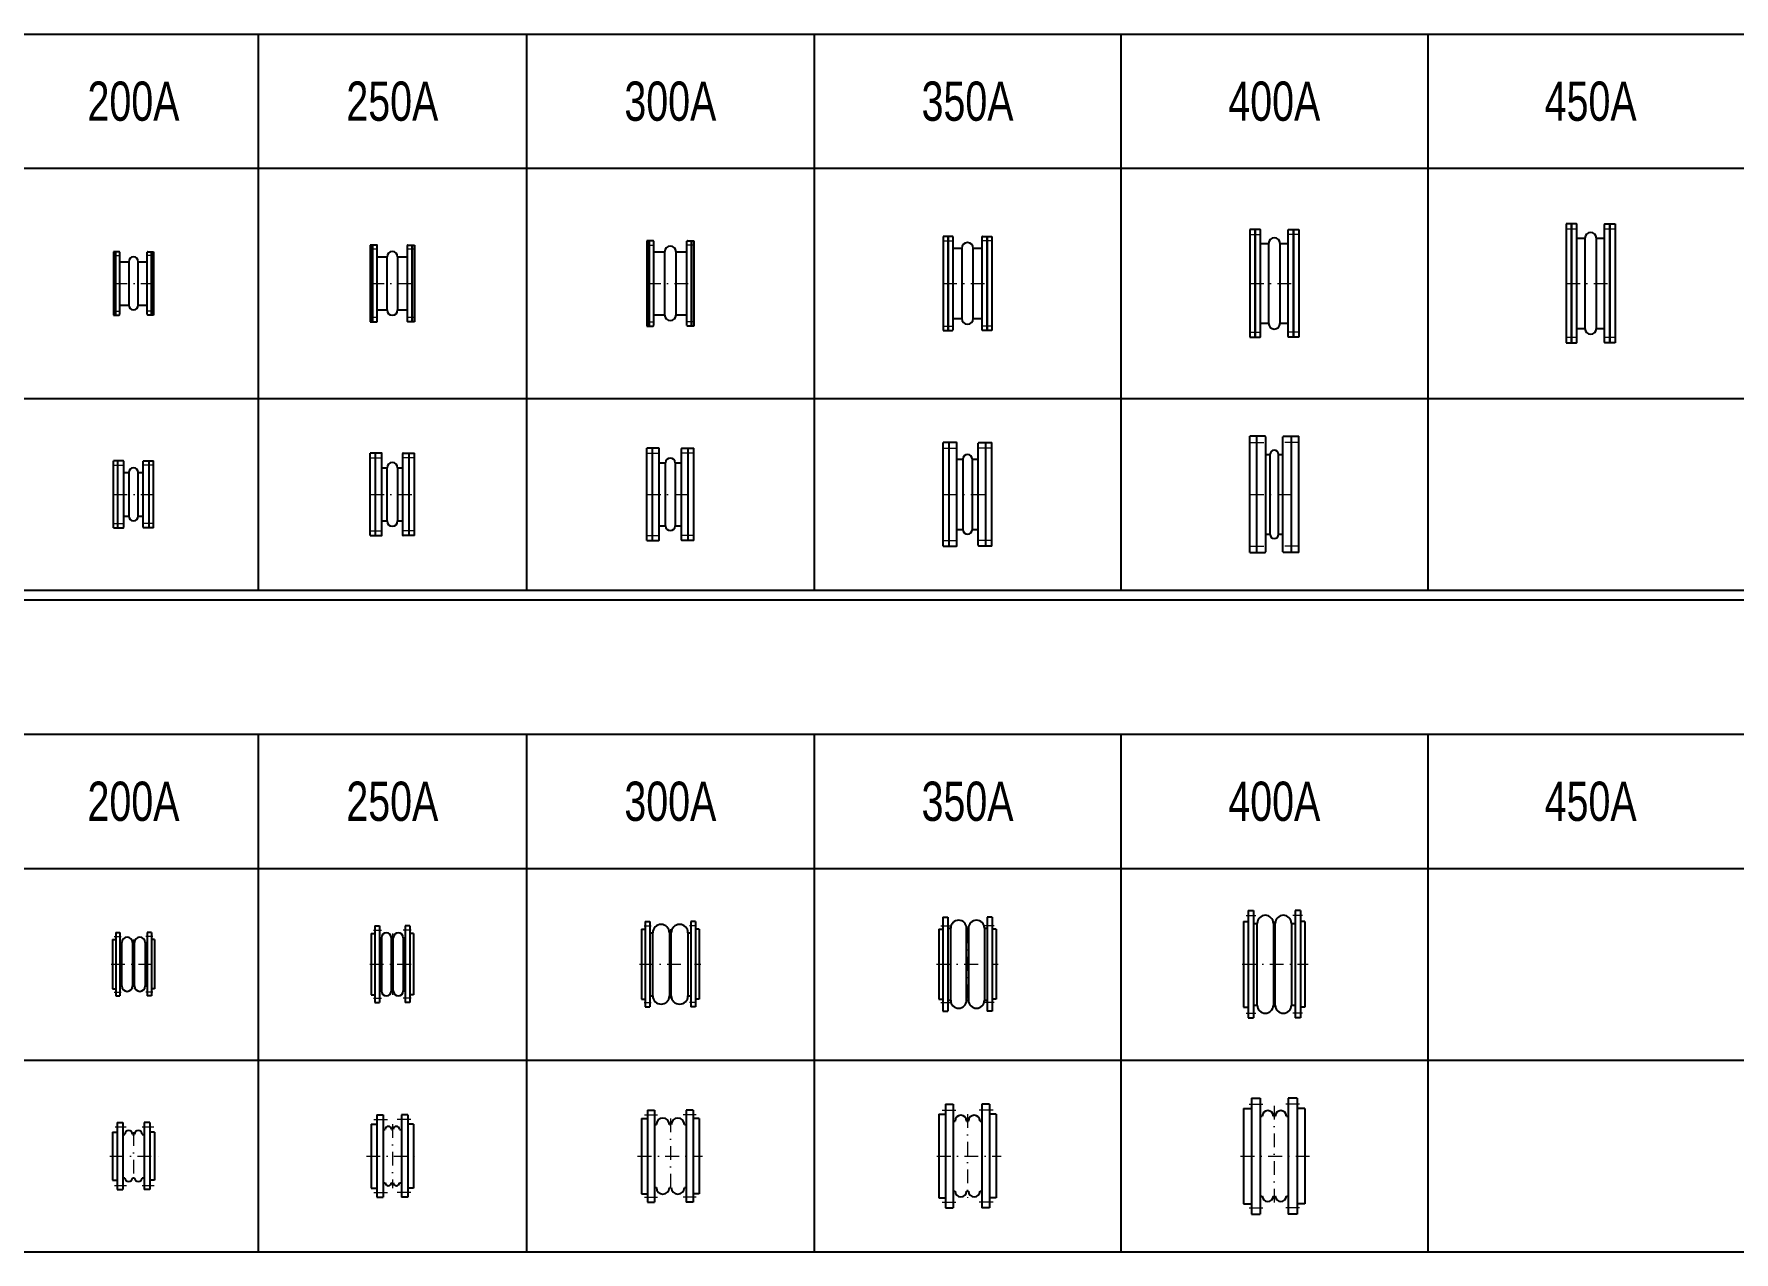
# Model space of a CAD drawing. Extents: x 0 to 60630, y 0 to 46389.
# Drawn here: x 43361 to 52228, y 17439 to 23789 of the extents above; entities that cross this region are included whole.
import ezdxf
from ezdxf.enums import TextEntityAlignment as Align

# ---------------------------------------------------------------- set-up
doc = ezdxf.new("R2010")
doc.units = 0
doc.header["$LTSCALE"] = 30
doc.header["$MEASUREMENT"] = 0
doc.linetypes.add('DGN Style 4', pattern=[4.8, 2.4, -1.2, 0, -1.2])
doc.layers.add('L(c)', color=1, linetype='DGN Style 4', lineweight=5)
doc.layers.add('L(txt)', color=2, linetype='Continuous', lineweight=13)
doc.styles.add('Style-ENGINEERING', font='ENGINEERING.shx')

# ---------------------------------------------------------------- blocks, each defined once
blk = doc.blocks.new('*U236')
for p, q in [((-127.5, 310), (-127.5, -310)), ((-99.5, 310), (-127.5, 310)), ((-99.5, 310), (-99.5, -310)), ((-74.5, 310), (-99.5, 310)), ((-99.5, -227.9), (-99.5, 307)), ((-71.5, -307.6), (-71.5, 307)), ((71.5, -307), (71.5, 307)), ((74.5, 310), (99.5, 310)), ((99.5, 310), (99.5, -310)), ((99.5, 310), (127.5, 310)), ((99.5, -227.9), (99.5, 307)), ((127.5, 310), (127.5, -310)), ((-71.5, 235.5), (-30, 235.5)), ((-30, 235.5), (-30, -235.5)), ((30, 235.5), (71.5, 235.5)), ((30, -235.5), (30, 235.5)), ((-99.5, -307), (-99.5, -226)), ((-71.5, -235.5), (-30, -235.5)), ((30, -235.5), (71.5, -235.5)), ((99.5, -307), (99.5, -226)), ((-127.5, -310), (-99.5, -310)), ((-99.5, -310), (-74.5, -310)), ((99.5, -310), (74.5, -310)), ((127.5, -310), (99.5, -310))]:
    blk.add_line(p, q)
for centre, radius, start, end in [((-74.5, 307), 3, 0, 90), ((74.5, 307), 3, 90, 180), ((0, 235.5), 30, 0, 180), ((0, -235.5), 30, 180, 0), ((-74.5, -307), 3, 270, 0), ((74.5, -307), 3, 180, 270)]:
    blk.add_arc(centre, radius, start, end)
blk = doc.blocks.new('*U237')
for p, q in [((-127.5, 280), (-127.5, -280)), ((-99.5, 280), (-127.5, 280)), ((-99.5, 280), (-99.5, -280)), ((-74.5, 280), (-99.5, 280)), ((-99.5, -227.9), (-99.5, 277)), ((-71.5, -277), (-71.5, 277)), ((71.5, -277), (71.5, 277)), ((74.5, 280), (99.5, 280)), ((99.5, 280), (99.5, -280)), ((99.5, 280), (127.5, 280)), ((99.5, -227.9), (99.5, 277)), ((127.5, 280), (127.5, -280)), ((-71.5, 208.2), (-30, 208.2)), ((-30, 208.2), (-30, -208.2)), ((30, 208.2), (71.5, 208.2)), ((30, -208.2), (30, 208.2)), ((-99.5, -277), (-99.5, -226)), ((-71.5, -208.2), (-30, -208.2)), ((30, -208.2), (71.5, -208.2)), ((99.5, -277), (99.5, -226)), ((-127.5, -280), (-99.5, -280)), ((-99.5, -280), (-74.5, -280)), ((99.5, -280), (74.5, -280)), ((127.5, -280), (99.5, -280))]:
    blk.add_line(p, q)
for centre, radius, start, end in [((-74.5, 277), 3, 0, 90), ((74.5, 277), 3, 90, 180), ((0, 208.2), 30, 0, 180), ((0, -208.2), 30, 180, 0), ((-74.5, -277), 3, 270, 0), ((74.5, -277), 3, 180, 270)]:
    blk.add_arc(centre, radius, start, end)
blk = doc.blocks.new('*U238')
for p, q in [((-127.5, 245), (-127.5, -245)), ((-101.5, 245), (-127.5, 245)), ((-101.5, 245), (-101.5, -245)), ((-78.5, 245), (-101.5, 245)), ((-101.5, -205.2), (-101.5, 242)), ((-75.5, -242), (-75.5, 242)), ((-75.5, 182.8), (-30, 182.8)), ((-30, 182.8), (-30, -182.8)), ((30, 182.8), (75.5, 182.8)), ((30, -182.8), (30, 182.8)), ((75.5, -242), (75.5, 242)), ((78.5, 245), (101.5, 245)), ((101.5, 245), (101.5, -245)), ((101.5, 245), (127.5, 245)), ((101.5, -205.2), (101.5, 242)), ((127.5, 245), (127.5, -245)), ((-127.5, -245), (-101.5, -245)), ((-101.5, -242), (-101.5, -198)), ((-101.5, -245), (-78.5, -245)), ((-75.5, -182.8), (-30, -182.8)), ((30, -182.8), (75.5, -182.8)), ((101.5, -245), (78.5, -245)), ((101.5, -242), (101.5, -198)), ((127.5, -245), (101.5, -245))]:
    blk.add_line(p, q)
for centre, radius, start, end in [((-78.5, 242), 3, 0, 90), ((0, 182.8), 30, 0, 180), ((78.5, 242), 3, 90, 180), ((-78.5, -242), 3, 270, 0), ((0, -182.8), 30, 180, 0), ((78.5, -242), 3, 180, 270)]:
    blk.add_arc(centre, radius, start, end)
blk = doc.blocks.new('*U239')
for p, q in [((-122.5, 222.5), (-122.5, -222.5)), ((-110.5, 222.5), (-122.5, 222.5)), ((-110.5, 222.5), (-110.5, -222.5)), ((-89.5, 222.5), (-110.5, 222.5)), ((-110.5, -209.5), (-110.5, 219.5)), ((-86.5, -219.5), (-86.5, 219.5)), ((86.5, -219.5), (86.5, 219.5)), ((89.5, 222.5), (110.5, 222.5)), ((110.5, 222.5), (110.5, -222.5)), ((110.5, 222.5), (122.5, 222.5)), ((110.5, -209.5), (110.5, 219.5)), ((122.5, 222.5), (122.5, -222.5)), ((-86.5, 164.2), (-30, 164.2)), ((-30, 164.2), (-30, -164.3)), ((30, -164.3), (30, 164.2)), ((30, 164.2), (86.5, 164.2)), ((-86.5, -164.3), (-30, -164.3)), ((30, -164.3), (86.5, -164.3)), ((-122.5, -222.5), (-110.5, -222.5)), ((-110.5, -219.5), (-110.5, -177.9)), ((-110.5, -222.5), (-89.5, -222.5)), ((110.5, -222.5), (89.5, -222.5)), ((110.5, -219.5), (110.5, -177.9)), ((122.5, -222.5), (110.5, -222.5))]:
    blk.add_line(p, q)
for centre, radius, start, end in [((-89.5, 219.5), 3, 0, 90), ((0, 164.2), 30, 0, 180), ((89.5, 219.5), 3, 90, 180), ((0, -164.3), 30, 180, 0), ((-89.5, -219.5), 3, 270, 0), ((89.5, -219.5), 3, 180, 270)]:
    blk.add_arc(centre, radius, start, end)
blk = doc.blocks.new('*U240')
for p, q in [((-115, 200), (-115, -200)), ((-103, 200), (-115, 200)), ((-103, 200), (-103, -200)), ((-81, 200), (-103, 200)), ((-103, 151.1), (-103, 198)), ((-103, -198), (-103, 188.2)), ((-79, -198), (-79, 198)), ((79, -198), (79, 198)), ((81, 200), (103, 200)), ((103, 200), (103, -200)), ((103, 200), (115, 200)), ((103, 151.1), (103, 198)), ((103, -198), (103, 188.2)), ((115, 200), (115, -200)), ((-79, 138.7), (-27.5, 138.7)), ((-27.5, -138.7), (-27.5, 138.7)), ((27.5, 138.7), (79, 138.7)), ((27.5, 138.7), (27.5, -138.7)), ((-79, -138.7), (-27.5, -138.7)), ((27.5, -138.7), (79, -138.7)), ((-115, -200), (-103, -200)), ((-103, -200), (-81, -200)), ((103, -200), (81, -200)), ((115, -200), (103, -200))]:
    blk.add_line(p, q)
for centre, radius, start, end in [((-81, 198), 2, 0, 90), ((81, 198), 2, 90, 180), ((0, 138.7), 27.5, 0, 180), ((0, -138.7), 27.5, 180, 0), ((-81, -198), 2, 270, 0), ((81, -198), 2, 180, 270)]:
    blk.add_arc(centre, radius, start, end)
blk = doc.blocks.new('*U241')
for p, q in [((-105, 165), (-105, -165)), ((-94, 165), (-105, 165)), ((-94, 165), (-94, -165)), ((-74, 165), (-94, 165)), ((-94, -163), (-94, 163)), ((-72, -163), (-72, 163)), ((-72, 113.1), (-25, 113.1)), ((-25, 113.1), (-25, -113.2)), ((25, 113.1), (72, 113.1)), ((25, -113.2), (25, 113.1)), ((72, -163), (72, 163)), ((74, 165), (94, 165)), ((94, 165), (94, -165)), ((94, 165), (105, 165)), ((94, -163), (94, 163)), ((105, 165), (105, -165)), ((-105, -165), (-94, -165)), ((-94, -165), (-74, -165)), ((-72, -113.2), (-25, -113.2)), ((25, -113.2), (72, -113.2)), ((94, -165), (74, -165)), ((105, -165), (94, -165))]:
    blk.add_line(p, q)
for centre, radius, start, end in [((-74, 163), 2, 0, 90), ((0, 113.1), 25, 0, 180), ((74, 163), 2, 90, 180), ((-74, -163), 2, 270, 0), ((0, -113.2), 25, 180, 0), ((74, -163), 2, 180, 270)]:
    blk.add_arc(centre, radius, start, end)
blk = doc.blocks.new('*U256')
for p, q in [((-53, 175), (-105, 175)), ((-105, -175), (-105, 175)), ((-81, -175), (-81, 175)), ((-51, -173), (-51, 173)), ((-51, 113.1), (-25, 113.1)), ((-25, 113.1), (-25, -113.2)), ((25, 113.1), (51, 113.1)), ((25, -113.2), (25, 113.1)), ((51, -173), (51, 173)), ((53, 175), (105, 175)), ((81, -175), (81, 175)), ((105, -175), (105, 175)), ((-105, -175), (-53, -175)), ((-51, -113.2), (-25, -113.2)), ((25, -113.2), (51, -113.2)), ((105, -175), (53, -175))]:
    blk.add_line(p, q)
for centre, radius, start, end in [((-53, 173), 2, 0, 90), ((0, 113.1), 25, 0, 180), ((53, 173), 2, 90, 180), ((-53, -173), 2, 270, 0), ((0, -113.2), 25, 180, 0), ((53, -173), 2, 180, 270)]:
    blk.add_arc(centre, radius, start, end)
blk = doc.blocks.new('*U257')
for p, q in [((-56, 215), (-115, 215)), ((-115, -215), (-115, 215)), ((-88, -215), (-88, 215)), ((-54, -213), (-54, 213)), ((54, -215), (54, 213)), ((56, 215), (115, 215)), ((88, -215), (88, 215)), ((115, -215), (115, 215)), ((-54, 138.7), (-27.5, 138.7)), ((-27.5, -138.7), (-27.5, 138.7)), ((27.5, 138.7), (54, 138.7)), ((27.5, 138.7), (27.5, -138.7)), ((-54, -138.7), (-27.5, -138.7)), ((27.5, -138.7), (54, -138.7)), ((-115, -215), (-56, -215)), ((115, -215), (56, -215))]:
    blk.add_line(p, q)
for centre, radius, start, end in [((-56, 213), 2, 0, 90), ((56, 213), 2, 90, 180), ((0, 138.7), 27.5, 0, 180), ((0, -138.7), 27.5, 180, 0), ((-56, -213), 2, 270, 0), ((56, -213), 2, 180, 270)]:
    blk.add_arc(centre, radius, start, end)
blk = doc.blocks.new('*U258')
for p, q in [((-60.5, 240), (-122.5, 240)), ((-122.5, -240), (-122.5, 240)), ((-93.5, -240), (-93.5, 240)), ((-57.5, -237), (-57.5, 237)), ((57.5, -237), (57.5, 237)), ((60.5, 240), (122.5, 240)), ((93.5, -240), (93.5, 240)), ((122.5, -240), (122.5, 240)), ((-57.5, 164.2), (-25, 164.2)), ((-25, -164.3), (-25, 164.2)), ((25, 164.2), (57.5, 164.2)), ((25, 164.2), (25, -164.3)), ((-57.5, -164.3), (-25, -164.3)), ((25, -164.3), (57.5, -164.3)), ((-122.5, -240), (-60.5, -240)), ((122.5, -240), (60.5, -240))]:
    blk.add_line(p, q)
for centre, radius, start, end in [((-60.5, 237), 3, 0, 90), ((0, 164.2), 25, 0, 180), ((60.5, 237), 3, 90, 180), ((0, -164.3), 25, 180, 0), ((-60.5, -237), 3, 270, 0), ((60.5, -237), 3, 180, 270)]:
    blk.add_arc(centre, radius, start, end)
blk = doc.blocks.new('*U259')
for p, q in [((-58.5, 270), (-127.5, 270)), ((-127.5, -270), (-127.5, 270)), ((-95.5, -270), (-95.5, 270)), ((-55.5, -267), (-55.5, 267)), ((55.5, -267), (55.5, 267)), ((58.5, 270), (127.5, 270)), ((95.5, -270), (95.5, 270)), ((127.5, -270), (127.5, 270)), ((-55.5, 182.8), (-25, 182.8)), ((-25, 182.8), (-25, -182.8)), ((25, 182.8), (55.5, 182.8)), ((25, -182.8), (25, 182.8)), ((-55.5, -182.8), (-25, -182.8)), ((25, -182.8), (55.5, -182.8)), ((-127.5, -270), (-58.5, -270)), ((127.5, -270), (58.5, -270))]:
    blk.add_line(p, q)
for centre, radius, start, end in [((-58.5, 267), 3, 0, 90), ((58.5, 267), 3, 90, 180), ((0, 182.8), 25, 0, 180), ((0, -182.8), 25, 180, 0), ((-58.5, -267), 3, 270, 0), ((58.5, -267), 3, 180, 270)]:
    blk.add_arc(centre, radius, start, end)
blk = doc.blocks.new('*U260')
for p, q in [((-47.5, 302.5), (-127.5, 302.5)), ((-127.5, -302.5), (-127.5, 302.5)), ((-90.5, -302.5), (-90.5, 302.5)), ((-44.5, -299.5), (-44.5, 299.5)), ((44.5, -299.5), (44.5, 299.5)), ((47.5, 302.5), (127.5, 302.5)), ((90.5, -302.5), (90.5, 302.5)), ((127.5, -302.5), (127.5, 302.5)), ((-44.5, 208.2), (-22.5, 208.2)), ((-22.5, 208.2), (-22.5, -208.2)), ((22.5, 208.2), (44.5, 208.2)), ((22.5, -208.2), (22.5, 208.2)), ((-44.5, -208.2), (-22.5, -208.2)), ((22.5, -208.2), (44.5, -208.2)), ((-127.5, -302.5), (-47.5, -302.5)), ((127.5, -302.5), (47.5, -302.5))]:
    blk.add_line(p, q)
for centre, radius, start, end in [((-47.5, 299.5), 3, 0, 90), ((47.5, 299.5), 3, 90, 180), ((0, 208.2), 22.5, 0, 180), ((0, -208.2), 22.5, 180, 0), ((-47.5, -299.5), 3, 270, 0), ((47.5, -299.5), 3, 180, 270)]:
    blk.add_arc(centre, radius, start, end)
blk = doc.blocks.new('*U261')
for p, q in [((-137, 280), (-137, -280)), ((-137, 280), (-109, 280)), ((-109, 280), (-109, -280)), ((109, 280), (109, -280)), ((137, 280), (109, 280)), ((137, 280), (137, -280)), ((-160, 223), (-160, -223)), ((-160, 223), (-137, 223)), ((-109, 213.2), (-89, 213.2)), ((-89, -213.2), (-89, 213.2)), ((-5, 213.2), (5, 213.2)), ((-5, 213.2), (-5, -213.2)), ((5, -213.2), (5, 213.2)), ((89, 213.2), (109, 213.2)), ((89, 213.2), (89, -213.2)), ((160, 223), (137, 223)), ((160, 223), (160, -223)), ((-160, -223), (-137, -223)), ((-109, -213.2), (-89, -213.2)), ((-5, -213.2), (5, -213.2)), ((89, -213.2), (109, -213.2)), ((160, -223), (137, -223)), ((-137, -280), (-109, -280)), ((137, -280), (109, -280))]:
    blk.add_line(p, q)
for centre, start, end in [((-47, 213.2), 0, 180), ((47, 213.2), 0, 180), ((-47, -213.2), 180, 0), ((47, -213.2), 180, 0)]:
    blk.add_arc(centre, 42, start, end)
blk = doc.blocks.new('*U262')
for p, q in [((-119, 302.5), (-119, -302.5)), ((-119, 302.5), (-73, 302.5)), ((-119, 302.5), (-73, 302.5)), ((-73, 302.5), (-73, -302.5)), ((73, 302.5), (73, -302.5)), ((119, 302.5), (73, 302.5)), ((119, 302.5), (73, 302.5)), ((119, 302.5), (119, -302.5)), ((-160, 248.5), (-160, -248.5)), ((-160, 248.5), (-119, 248.5)), ((-73, 208.2), (-63, 208.2)), ((-5, 208.2), (5, 208.2)), ((63, 208.2), (73, 208.2)), ((160, 248.5), (119, 248.5)), ((160, 248.5), (160, -248.5)), ((-160, -248.5), (-119, -248.5)), ((-73, -208.2), (-63, -208.2)), ((-5, -208.2), (5, -208.2)), ((63, -208.2), (73, -208.2)), ((160, -248.5), (119, -248.5)), ((-119, -302.5), (-73, -302.5)), ((119, -302.5), (73, -302.5))]:
    blk.add_line(p, q)
for centre, start, end in [((-34, 208.2), 0, 180), ((34, 208.2), 0, 180), ((-34, -208.2), 180, 0), ((34, -208.2), 180, 0)]:
    blk.add_arc(centre, 29, start, end)
blk = doc.blocks.new('*U263')
for p, q in [((-150, 182.5), (-150, -182.5)), ((-150, 182.5), (-129, 182.5)), ((-129, 245), (-129, -245)), ((-129, 245), (-103, 245)), ((-103, 245), (-103, -245)), ((-103, 187.8), (-88, 187.8)), ((-88, -187.8), (-88, 187.8)), ((-5, 187.8), (5, 187.8)), ((-5, -187.8), (-5, 187.8)), ((5, 187.8), (5, -187.8)), ((88, 187.8), (103, 187.8)), ((88, 187.8), (88, -187.8)), ((129, 245), (103, 245)), ((103, 245), (103, -245)), ((129, 245), (129, -245)), ((150, 182.5), (129, 182.5)), ((150, 182.5), (150, -182.5)), ((-150, -182.5), (-129, -182.5)), ((-129, -245), (-103, -245)), ((-103, -187.8), (-88, -187.8)), ((-5, -187.8), (5, -187.8)), ((88, -187.8), (103, -187.8)), ((129, -245), (103, -245)), ((150, -182.5), (129, -182.5))]:
    blk.add_line(p, q)
for centre, start, end in [((-46.5, 187.8), 0, 180), ((46.5, 187.8), 360, 180), ((-46.5, -187.8), 180, 360), ((46.5, -187.8), 180, 0)]:
    blk.add_arc(centre, 41.5, start, end)
blk = doc.blocks.new('*U264')
for p, q in [((-115, 270), (-115, -270)), ((-115, 270), (-75, 270)), ((-115, 270), (-75, 270)), ((-75, 270), (-75, -270)), ((75, 270), (75, -270)), ((115, 270), (75, 270)), ((115, 270), (75, 270)), ((115, 270), (115, -270)), ((-150, 218.5), (-150, -218.5)), ((-150, 218.5), (-115, 218.5)), ((-75, 182.8), (-65, 182.8)), ((-5, 182.8), (5, 182.8)), ((65, 182.8), (75, 182.8)), ((150, 218.5), (115, 218.5)), ((150, 218.5), (150, -218.5)), ((-150, -218.5), (-115, -218.5)), ((-75, -182.8), (-65, -182.8)), ((-5, -182.8), (5, -182.8)), ((65, -182.8), (75, -182.8)), ((150, -218.5), (115, -218.5)), ((-115, -270), (-75, -270)), ((115, -270), (75, -270))]:
    blk.add_line(p, q)
for centre, start, end in [((-35, 182.8), 0, 180), ((35, 182.8), 0, 180), ((-35, -182.8), 180, 0), ((35, -182.8), 180, 0)]:
    blk.add_arc(centre, 30, start, end)
blk = doc.blocks.new('*U265')
for p, q in [((-150, 196.5), (-150, -196.5)), ((-150, 196.5), (-119, 196.5)), ((-119, 240), (-119, -240)), ((-119, 240), (-83, 240)), ((-119, 240), (-83, 240)), ((-83, 240), (-83, -240)), ((83, 240), (83, -240)), ((119, 240), (83, 240)), ((119, 240), (83, 240)), ((119, 240), (119, -240)), ((150, 196.5), (119, 196.5)), ((150, 196.5), (150, -196.5)), ((-83, 164.3), (-73, 164.3)), ((-5, 164.3), (5, 164.3)), ((73, 164.3), (83, 164.3)), ((-83, -164.2), (-73, -164.2)), ((-5, -164.2), (5, -164.2)), ((73, -164.2), (83, -164.2)), ((-150, -196.5), (-119, -196.5)), ((-119, -240), (-83, -240)), ((119, -240), (83, -240)), ((150, -196.5), (119, -196.5))]:
    blk.add_line(p, q)
for centre, start, end in [((-39, 164.3), 0, 180), ((39, 164.3), 0, 180), ((-39, -164.2), 180, 0), ((39, -164.2), 180, 0)]:
    blk.add_arc(centre, 34, start, end)
blk = doc.blocks.new('*U266')
for p, q in [((-150, 182.5), (-150, -182.5)), ((-150, 182.5), (-131, 182.5)), ((-131, 222.5), (-131, -222.5)), ((-131, 222.5), (-107, 222.5)), ((-107, 222.5), (-107, -222.5)), ((107, 222.5), (107, -222.5)), ((131, 222.5), (107, 222.5)), ((131, 222.5), (131, -222.5)), ((150, 182.5), (131, 182.5)), ((150, 182.5), (150, -182.5)), ((-107, 164.3), (-92, 164.3)), ((-92, -164.2), (-92, 164.3)), ((-5, 164.3), (5, 164.3)), ((-5, 164.3), (-5, -164.2)), ((5, -164.2), (5, 164.3)), ((92, 164.3), (107, 164.3)), ((92, 164.3), (92, -164.2)), ((-107, -164.2), (-92, -164.2)), ((-5, -164.2), (5, -164.2)), ((92, -164.2), (107, -164.2)), ((-150, -182.5), (-131, -182.5)), ((-131, -222.5), (-107, -222.5)), ((131, -222.5), (107, -222.5)), ((150, -182.5), (131, -182.5))]:
    blk.add_line(p, q)
for centre, start, end in [((-48.5, 164.3), 0, 180), ((48.5, 164.3), 0, 180), ((-48.5, -164.2), 180, 0), ((48.5, -164.2), 180, 0)]:
    blk.add_arc(centre, 43.5, start, end)
blk = doc.blocks.new('*U267')
for p, q in [((-81, 215), (-47, 215)), ((-81, 215), (-81, -215)), ((-81, 215), (-47, 215)), ((-47, 215), (-47, -215)), ((47, 215), (47, -215)), ((81, 215), (47, 215)), ((81, 215), (47, 215)), ((81, 215), (81, -215)), ((-110, 166.5), (-110, -166.5)), ((-110, 166.5), (-81, 166.5)), ((-47, 138.7), (-37, 138.7)), ((-5, 138.7), (5, 138.7)), ((37, 138.7), (47, 138.7)), ((110, 166.5), (81, 166.5)), ((110, 166.5), (110, -166.5)), ((-110, -166.5), (-81, -166.5)), ((-47, -138.7), (-37, -138.7)), ((-5, -138.7), (5, -138.7)), ((37, -138.7), (47, -138.7)), ((110, -166.5), (81, -166.5)), ((-81, -215), (-47, -215)), ((81, -215), (47, -215))]:
    blk.add_line(p, q)
for centre, start, end in [((-21, 138.7), 0, 180), ((21, 138.7), 0, 180), ((-21, -138.7), 180, 0), ((21, -138.7), 180, 0)]:
    blk.add_arc(centre, 16, start, end)
blk = doc.blocks.new('*U268')
for p, q in [((-91, 200), (-91, -200)), ((-91, 200), (-67, 200)), ((-67, 200), (-67, -200)), ((67, 200), (67, -200)), ((91, 200), (67, 200)), ((91, 200), (91, -200)), ((-110, 160), (-110, -160)), ((-110, 160), (-91, 160)), ((-67, 138.7), (-57, 138.7)), ((-57, 138.7), (-57, -138.7)), ((-5, 138.7), (5, 138.7)), ((-5, -138.7), (-5, 138.7)), ((5, -138.7), (5, 138.7)), ((57, 138.7), (67, 138.7)), ((57, 138.7), (57, -138.7)), ((110, 160), (91, 160)), ((110, 160), (110, -160)), ((-110, -160), (-91, -160)), ((-67, -138.7), (-57, -138.7)), ((-5, -138.7), (5, -138.7)), ((57, -138.7), (67, -138.7)), ((110, -160), (91, -160)), ((-91, -200), (-67, -200)), ((91, -200), (67, -200))]:
    blk.add_line(p, q)
for centre, start, end in [((-31, 138.7), 0, 180), ((31, 138.7), 0, 180), ((-31, -138.7), 180, 360), ((31, -138.7), 180, 360)]:
    blk.add_arc(centre, 26, start, end)
blk = doc.blocks.new('*U269')
for p, q in [((-110, 125), (-110, -125)), ((-110, 125), (-85, 125)), ((-85, 175), (-55, 175)), ((-85, 175), (-85, -175)), ((-55, 175), (-55, -175)), ((-55, 113.2), (-45, 113.2)), ((-5, 113.2), (5, 113.2)), ((45, 113.2), (55, 113.2)), ((55, 175), (55, -175)), ((85, 175), (55, 175)), ((85, 175), (85, -175)), ((110, 125), (85, 125)), ((110, 125), (110, -125)), ((-110, -125), (-85, -125)), ((-85, -175), (-55, -175)), ((-55, -113.1), (-45, -113.1)), ((-5, -113.1), (5, -113.1)), ((45, -113.1), (55, -113.1)), ((85, -175), (55, -175)), ((110, -125), (85, -125))]:
    blk.add_line(p, q)
for centre, start, end in [((-25, 113.2), 0, 180), ((25, 113.2), 0, 180), ((-25, -113.1), 180, 0), ((25, -113.1), 180, 0)]:
    blk.add_arc(centre, 20, start, end)
blk = doc.blocks.new('*U270')
for p, q in [((-110, 128.5), (-110, -128.5)), ((-110, 128.5), (-93, 128.5)), ((-93, 165), (-93, -165)), ((-93, 165), (-71, 165)), ((-71, 165), (-71, -165)), ((-71, 113.2), (-61, 113.2)), ((-61, -113.1), (-61, 113.2)), ((-5, 113.2), (5, 113.2)), ((-5, 113.2), (-5, -113.1)), ((5, -113.1), (5, 113.2)), ((61, 113.2), (71, 113.2)), ((61, 113.2), (61, -113.1)), ((93, 165), (71, 165)), ((71, 165), (71, -165)), ((93, 165), (93, -165)), ((110, 128.5), (93, 128.5)), ((110, 128.5), (110, -128.5)), ((-110, -128.5), (-93, -128.5)), ((-93, -165), (-71, -165)), ((-71, -113.1), (-61, -113.1)), ((-5, -113.1), (5, -113.1)), ((61, -113.1), (71, -113.1)), ((93, -165), (71, -165)), ((110, -128.5), (93, -128.5))]:
    blk.add_line(p, q)
for centre, start, end in [((-33, 113.2), 360, 180), ((33, 113.2), 0, 180), ((-33, -113.1), 180, 0), ((33, -113.1), 180, 0)]:
    blk.add_arc(centre, 28, start, end)

msp = doc.modelspace()

# ---------------------------------------------------------------- linework, layer by layer
for p, q in [((27630.1, 23789), (58630.1, 23789)), ((44530.1, 23789), (44530.1, 20889)), ((45930.1, 23789), (45930.1, 20889)), ((47430.1, 23789), (47430.1, 20889)), ((49030.1, 23789), (49030.1, 20889)), ((50630.1, 23789), (50630.1, 20889)), ((27630.1, 23089), (58630.1, 23089)), ((27630.1, 21889), (58630.1, 21889)), ((27630.1, 20889), (58630.1, 20889)), ((27630.1, 20839), (58630.1, 20839)), ((27630.1, 20139), (58630.1, 20139)), ((44530.1, 20139), (44530.1, 17439)), ((45930.1, 20139), (45930.1, 17439)), ((47430.1, 20139), (47430.1, 17439)), ((49030.1, 20139), (49030.1, 17439)), ((50630.1, 20139), (50630.1, 17439)), ((27630.1, 19439), (58630.1, 19439)), ((27630.1, 18439), (58630.1, 18439)), ((27630.1, 17439), (58630.1, 17439))]:
    msp.add_line(p, q)
at = {"layer": 'L(c)'}
for p, q in [((48102.6, 22711.5), (48154.6, 22711.5)), ((48357.6, 22711.5), (48305.6, 22711.5)), ((49702.6, 22744), (49758.6, 22744)), ((49957.6, 22744), (49901.6, 22744)), ((51408.6, 22771.5), (51352.6, 22771.5)), ((51607.6, 22771.5), (51551.6, 22771.5)), ((43775.1, 22634), (43808.1, 22634)), ((43985.1, 22634), (43952.1, 22634)), ((45151.1, 22666.5), (45115.1, 22666.5)), ((45345.1, 22666.5), (45309.1, 22666.5)), ((46557.6, 22689), (46593.6, 22689)), ((46802.6, 22689), (46766.6, 22689)), ((43775.1, 22489), (43985.1, 22489)), ((45115.1, 22489), (45345.1, 22489)), ((46557.6, 22489), (46802.6, 22489)), ((48102.6, 22489), (48357.6, 22489)), ((49702.6, 22489), (49957.6, 22489)), ((51352.6, 22489), (51607.6, 22489)), ((43775.1, 22344), (43808.1, 22344)), ((43985.1, 22344), (43952.1, 22344)), ((45151.1, 22311.5), (45115.1, 22311.5)), ((45345.1, 22311.5), (45309.1, 22311.5)), ((46557.6, 22289), (46593.6, 22289)), ((46802.6, 22289), (46766.6, 22289)), ((48102.6, 22266.5), (48154.6, 22266.5)), ((48357.6, 22266.5), (48305.6, 22266.5)), ((49702.6, 22234), (49758.6, 22234)), ((49957.6, 22234), (49901.6, 22234)), ((51408.6, 22206.5), (51352.6, 22206.5)), ((51607.6, 22206.5), (51551.6, 22206.5)), ((49702.6, 21659), (49785.6, 21659)), ((49957.6, 21659), (49874.6, 21659)), ((45115.1, 21579), (45176.1, 21579)), ((45345.1, 21579), (45284.1, 21579)), ((46557.6, 21604), (46622.6, 21604)), ((46802.6, 21604), (46737.6, 21604)), ((48102.6, 21629), (48174.6, 21629)), ((48357.6, 21629), (48285.6, 21629)), ((43775.1, 21541.5), (43829.1, 21541.5)), ((43985.1, 21541.5), (43931.1, 21541.5)), ((43775.1, 21389), (43985.1, 21389)), ((45115.1, 21389), (45345.1, 21389)), ((46557.6, 21389), (46802.6, 21389)), ((48102.6, 21389), (48357.6, 21389)), ((49702.6, 21389), (49957.6, 21389)), ((43775.1, 21236.5), (43829.1, 21236.5)), ((43985.1, 21236.5), (43931.1, 21236.5)), ((45115.1, 21199), (45176.1, 21199)), ((45345.1, 21199), (45284.1, 21199)), ((46557.6, 21174), (46622.6, 21174)), ((46802.6, 21174), (46737.6, 21174)), ((48102.6, 21149), (48174.6, 21149)), ((48357.6, 21149), (48285.6, 21149)), ((49702.6, 21119), (49785.6, 21119)), ((49957.6, 21119), (49874.6, 21119)), ((49683.6, 19194), (49733, 19194)), ((49830.1, 19162), (49830.1, 18716)), ((49976.6, 19194), (49927.2, 19194)), ((43779.7, 19084), (43815.1, 19084)), ((43880.1, 19067.5), (43880.1, 18810.5)), ((43980.6, 19084), (43945.2, 19084)), ((45131.5, 19116.5), (45174.1, 19116.5)), ((45230.1, 19099), (45230.1, 18779)), ((45328.8, 19116.5), (45286.2, 19116.5)), ((46543.9, 19139), (46580.1, 19139)), ((46680.1, 19121.5), (46680.1, 18756.5)), ((46816.4, 19139), (46780.1, 19139)), ((48091.5, 19139), (48140.4, 19139)), ((48230.1, 19121.5), (48230.1, 18756.5)), ((48368.7, 19139), (48319.9, 19139)), ((43762.9, 18939), (44000, 18939)), ((45111.9, 18939), (45355.6, 18939)), ((46518.7, 18939), (46839.8, 18939)), ((48068.8, 18939), (48390.4, 18939)), ((49662.6, 18939), (50007.5, 18939)), ((43779.7, 18794), (43815.1, 18794)), ((43980.6, 18794), (43945.2, 18794)), ((45131.5, 18761.5), (45174.1, 18761.5)), ((45328.8, 18761.5), (45286.2, 18761.5)), ((46543.9, 18739), (46580.1, 18739)), ((46816.4, 18739), (46780.1, 18739)), ((48091.5, 18739), (48140.4, 18739)), ((48368.7, 18739), (48319.9, 18739)), ((49683.6, 18684), (49733, 18684)), ((49976.6, 18684), (49927.2, 18684)), ((48097.1, 18179), (48173, 18179)), ((48363.2, 18179), (48287.2, 18179)), ((49699.1, 18209), (49769.8, 18209)), ((49830.1, 18201.3), (49830.1, 17682.8)), ((49961.1, 18209), (49890.4, 18209)), ((43784.1, 18091.5), (43841.7, 18091.5)), ((43925.5, 18091.5), (43986.6, 18091.5)), ((45134.3, 18129), (45205, 18129)), ((45230.1, 18105.5), (45230.1, 17772.5)), ((45326, 18129), (45255.3, 18129)), ((46545.9, 18154), (46613.9, 18154)), ((46680.1, 18135.5), (46680.1, 17742.5)), ((46814.4, 18154), (46746.3, 18154)), ((48230.1, 18157.5), (48230.1, 17720.5)), ((43880.1, 18064), (43880.1, 17798)), ((43756.8, 17939), (44019.6, 17939)), ((45094.5, 17939), (45368.6, 17939)), ((46509.6, 17939), (46847.4, 17939)), ((48070.2, 17939), (48406.3, 17939)), ((49654.2, 17939), (50031.3, 17939)), ((43781.4, 17786.5), (43843.4, 17786.5)), ((43925.5, 17786.5), (43987.4, 17786.5)), ((45134.3, 17749), (45205, 17749)), ((45326, 17749), (45255.3, 17749)), ((46545.9, 17724), (46613.9, 17724)), ((46814.4, 17724), (46746.3, 17724)), ((48097.1, 17699), (48173, 17699)), ((48363.2, 17699), (48287.2, 17699)), ((49699.1, 17669), (49769.8, 17669)), ((49961.1, 17669), (49890.4, 17669))]:
    msp.add_line(p, q, dxfattribs=at)

# ---------------------------------------------------------------- block references
for name, p in [('*U236', (51480.1, 22489)), ('*U239', (46680.1, 22489)), ('*U238', (48230.1, 22489)), ('*U237', (49830.1, 22489)), ('*U241', (43880.1, 22489)), ('*U240', (45230.1, 22489)), ('*U259', (48230.1, 21389)), ('*U260', (49830.1, 21389)), ('*U256', (43880.1, 21389)), ('*U257', (45230.1, 21389)), ('*U258', (46680.1, 21389)), ('*U266', (46680.1, 18939)), ('*U263', (48230.1, 18939)), ('*U261', (49830.1, 18939)), ('*U270', (43880.1, 18939)), ('*U268', (45230.1, 18939)), ('*U265', (46680.1, 17939)), ('*U264', (48230.1, 17939)), ('*U262', (49830.1, 17939)), ('*U269', (43880.1, 17939)), ('*U267', (45230.1, 17939))]:
    msp.add_blockref(name, p)

# ---------------------------------------------------------------- texts
at = {"layer": 'L(txt)', "style": 'Style-ENGINEERING', "width": 0.75}
for s, p in [('200A', (43880.1, 23439)), ('250A', (45230.1, 23439)), ('300A', (46680.1, 23439)), ('350A', (48230.1, 23439)), ('400A', (49830.1, 23439)), ('450A', (51480.1, 23439)), ('200A', (43880.1, 19789)), ('250A', (45230.1, 19789)), ('300A', (46680.1, 19789)), ('350A', (48230.1, 19789)), ('400A', (49830.1, 19789)), ('450A', (51480.1, 19789))]:
    msp.add_text(s, height=204.8, dxfattribs=at).set_placement(p, align=Align.MIDDLE_CENTER)

doc.saveas('drawing.dxf')
